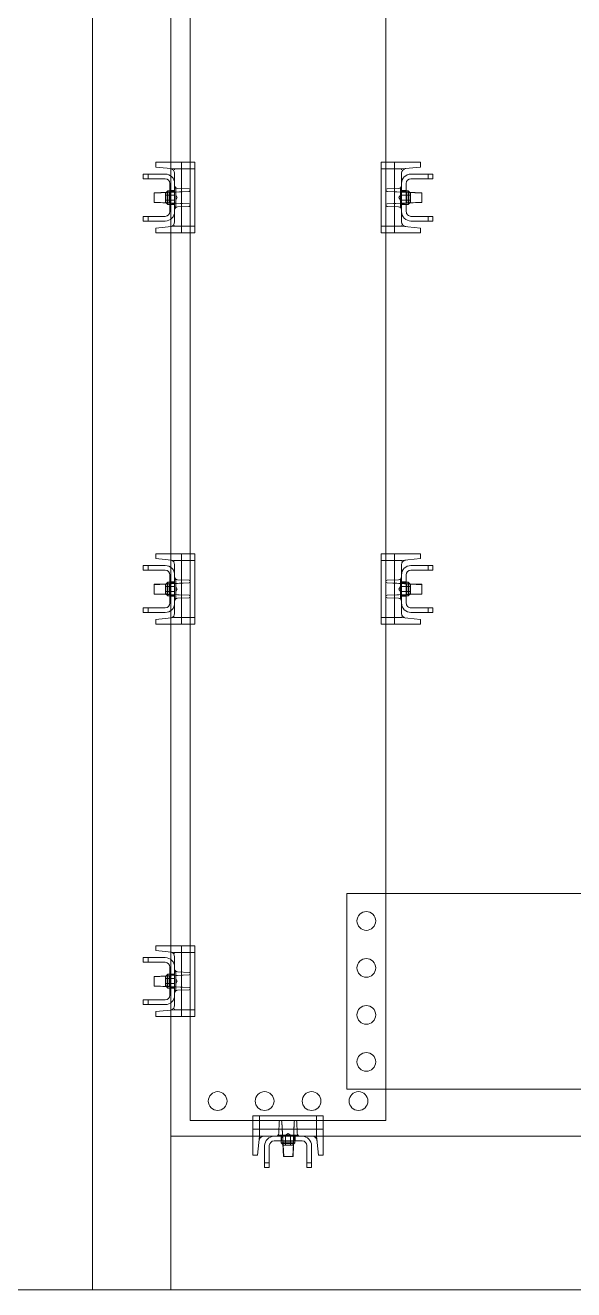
# Model space of a CAD drawing. Header units: millimetres. Extents: x -116965 to 323937, y 291661 to 566926.
# Drawn here: x -40181 to -39830, y 346152 to 346959 of the extents above; entities that cross this region are included whole.
import ezdxf

# ---------------------------------------------------------------- set-up
doc = ezdxf.new("R2010")
doc.units = ezdxf.units.MM
doc.layers.get('0').update_dxf_attribs({"lineweight": 18})

# ---------------------------------------------------------------- blocks, each defined once
blk = doc.blocks.new('*U1443')
blk.add_lwpolyline([(650, 2200), (650, 0), (700, 0), (700, 2200)], close=True)
blk = doc.blocks.new('*U1599')
for points in [[(0, 2200), (0, 0), (50, 0), (50, 2200)], [(50, 98), (50, 0), (400, 0), (400, 98)]]:
    blk.add_lwpolyline(points, close=True)
blk = doc.blocks.new('555')
at = {"lineweight": 5}
for p, q in [((-12, 33), (-15, 33)), ((-15, 33), (-15, 30)), ((-12, 30), (-12, 33)), ((15, 33), (12, 33)), ((12, 33), (12, 30)), ((15, 30), (15, 33)), ((-22.5, 25), (-19.5, 25)), ((-22.5, 0), (-22.5, 25)), ((-19.5, 25), (-18.24, 13)), ((-15, 30), (-12, 30)), ((-15, 19), (-15, 30)), ((-12, 30), (-12, 19)), ((-2.71, 26), (-3.96, 3.71)), ((-3, 26), (-3.36, 17.7)), ((-3, 26), (3, 26)), ((3, 26), (3.19, 26)), ((3.36, 17.7), (3, 26)), ((3.97, 3.72), (3.19, 26)), ((12, 30), (15, 30)), ((12, 19), (12, 30)), ((15, 30), (15, 19)), ((18.24, 13), (19.5, 25)), ((19.5, 25), (22.5, 25)), ((22.5, 25), (22.5, 0)), ((-2.9, 18.75), (-4.4, 17.25)), ((-4.4, 13), (-4.4, 17.25)), ((0, 17.25), (-4.4, 17.25)), ((-3.43, 16.2), (-3.97, 3.72)), ((-3.36, 17.7), (-3.43, 16.2)), ((3.43, 16.2), (-3.43, 16.2)), ((3.36, 17.7), (-3.36, 17.7)), ((-2.9, 18.75), (0, 18.75)), ((-1.6, 18.75), (-1.6, 13)), ((0, 18.75), (2.9, 18.75)), ((4.4, 17.25), (0, 17.25)), ((1.6, 18.75), (1.6, 13)), ((2.9, 18.75), (4.4, 17.25)), ((3.48, 17.7), (3.36, 17.7)), ((3.43, 16.2), (3.36, 17.7)), ((3.43, 16.2), (3.54, 16.2)), ((3.97, 3.72), (3.43, 16.2)), ((4.4, 13), (4.4, 17.25)), ((22.5, 8.5), (-22.5, 8.5)), ((-18.24, 13), (-18.24, 13)), ((-18.24, 13), (-18.24, 0)), ((-17.74, 13), (-18.24, 13)), ((-9, 13), (-15.54, 13)), ((-9, 16), (9, 16)), ((9, 13), (-9, 13)), ((-6, 13), (-6, 12.25)), ((0, 12.25), (-6, 12.25)), ((-5.61, 3.72), (-5.86, 11.07)), ((-4.5, 13), (-4.5, 16)), ((-4.15, 13), (-4.15, 16)), ((0, 11.29), (-1.6, 12.25)), ((0, 11.29), (1.6, 12.25)), ((6, 12.25), (0, 12.25)), ((4.15, 13), (4.15, 16)), ((4.5, 13), (4.5, 16)), ((5.86, 11.07), (5.61, 3.72)), ((6, 13), (6, 12.25)), ((15.54, 13), (9, 13)), ((18.24, 13), (17.74, 13)), ((18.24, 0), (18.24, 13)), ((18.24, 13), (18.24, 13)), ((-22.5, 3), (-4.86, 3)), ((-18.24, 0), (-22.5, 0)), ((-18.24, 0), (-17.74, 0)), ((-17.74, 0), (17.74, 0)), ((-4.72, 3), (-4.86, 3)), ((-4.72, 3), (4.72, 3)), ((4.86, 3), (4.72, 3)), ((4.86, 3), (22.5, 3)), ((17.74, 0), (18.24, 0)), ((22.5, 0), (18.24, 0))]:
    blk.add_line(p, q, dxfattribs=at)
for centre, radius, start, end in [((-9, 19), 6, 180, 270), ((-9, 19), 3, 180, 270), ((9, 19), 3, 270, 0), ((9, 19), 6, 270, 0), ((-15.54, 16), 3, 186, 270), ((-7.86, 11), 2, 2, 90), ((7.86, 11), 2, 90, 178), ((15.54, 16), 3, 270, 354), ((-4.86, 3.75), 0.75, 182, 270), ((-4.72, 3.75), 0.75, 270, 357.51045), ((-4.71, 3.75), 0.75, 270, 356.78293), ((4.72, 3.75), 0.75, 182.01384, 270), ((4.72, 3.75), 0.75, 182.48955, 270), ((4.86, 3.75), 0.75, 270, 358)]:
    blk.add_arc(centre, radius, start, end, dxfattribs=at)
blk = doc.blocks.new('*U1664')
at = {"color": 1}
for p, q in [((61679.91, 339394.88), (59685.91, 339394.88)), ((61679.91, 339394.88), (59685.91, 339394.88)), ((61679.91, 339394.88), (61679.91, 339269.88)), ((59685.91, 339269.88), (61679.91, 339269.88))]:
    blk.add_line(p, q, dxfattribs=at)
for centre in [(61667.41, 339377.38), (61667.41, 339347.38), (61667.41, 339317.38), (61667.41, 339287.38)]:
    blk.add_circle(centre, 6, dxfattribs=at)
blk = doc.blocks.new('*U1665')
at = {"color": 1}
for p, q in [((60058.41, 339394.88), (59815.91, 339394.88)), ((60058.41, 339394.88), (59815.91, 339394.88)), ((59815.91, 339394.88), (59815.91, 339269.88)), ((60058.41, 339394.88), (60058.41, 339269.88)), ((59815.91, 339269.88), (60058.41, 339269.88))]:
    blk.add_line(p, q, dxfattribs=at)
for centre in [(59828.41, 339377.38), (60045.91, 339377.38), (59828.41, 339347.38), (60045.91, 339347.38), (59828.41, 339317.38), (60045.91, 339317.38), (59828.41, 339287.38), (60045.91, 339287.38)]:
    blk.add_circle(centre, 6, dxfattribs=at)

msp = doc.modelspace()

# ---------------------------------------------------------------- block references
for name, p in [('*U1443', (-40837.949803, 346151.783643)), ('*U1599', (-40137.949803, 346151.783643))]:
    msp.add_blockref(name, p)
at = {"lineweight": -3, "rotation": 270}
msp.add_blockref('*U1664', (-379345.328302, 407939.694292), dxfattribs=at)
at = {"xscale": -1}
for p, rotation in [((-40072.449923, 346849.284843), 90), ((-40072.449923, 346599.284843), 90), ((-40072.449923, 346348.864191), 90), ((-40012.949803, 346262.783123), 180)]:
    msp.add_blockref('555', p, dxfattribs=dict(at, rotation=rotation))
at = {"rotation": 270}
for p in [(-39953.449683, 346849.284843), (-39953.449683, 346599.284843)]:
    msp.add_blockref('555', p, dxfattribs=at)
at = {"lineweight": -3}
msp.add_blockref('*U1665', (-99791.359253, 7009.903944), dxfattribs=at)

doc.saveas('drawing.dxf')
